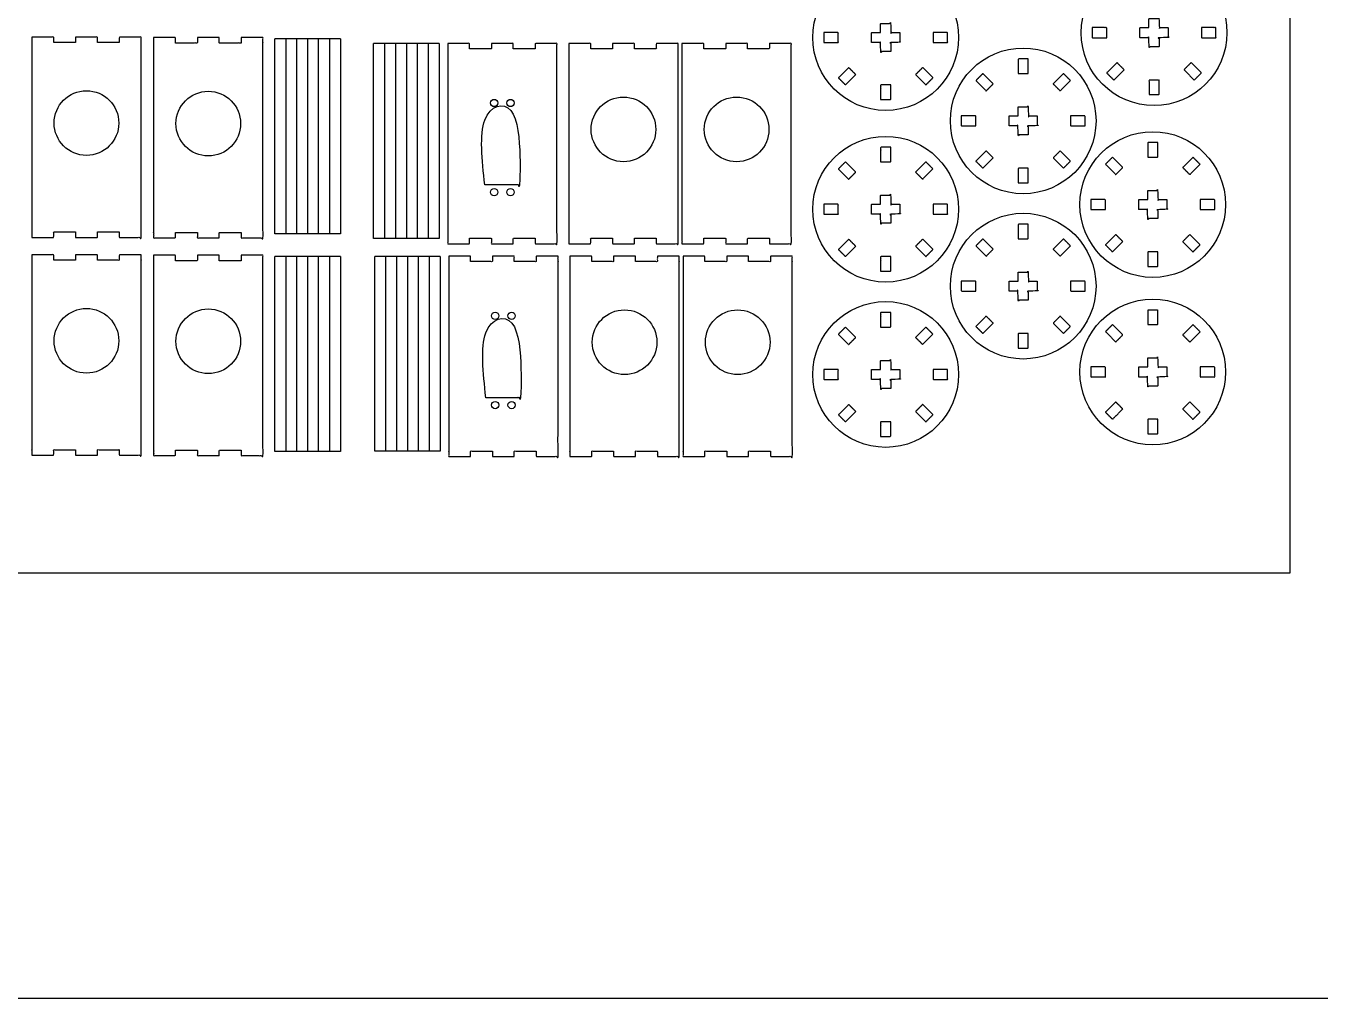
# Model space of a CAD drawing. Header units: metres. Extents: x -93 to 6479, y -472 to 3135.
# Drawn here: x 1844 to 2555, y 893 to 1426 of the extents above; entities that cross this region are included whole.
import ezdxf

# ---------------------------------------------------------------- set-up
doc = ezdxf.new("R2010")
doc.units = ezdxf.units.M
doc.header["$LTSCALE"] = 0.001
doc.header["$MEASUREMENT"] = 0
for name, color, linetype, true_color in [('Cortes$Chicos (15)', 1, 'Continuous', 0xff0000), ('Cortes$Grandes (5)', 5, 'Continuous', 0x0000ff), ('Cortes$Medianos (5)', 7, 'Continuous', 0x3fbfbf), ('Láminas MDF', 7, 'Continuous', 0x000000)]:
    doc.layers.add(name, color=color, linetype=linetype, true_color=true_color)

msp = doc.modelspace()

# ---------------------------------------------------------------- linework, layer by layer
at = {"layer": 'Cortes$Chicos (15)'}
for centre in [(2316.59, 1419.94), (2463.95, 1422.61), (2392.1, 1374.19), (2316.59, 1325.7), (2463.24, 1328.25), (2392.1, 1283.46), (2316.59, 1234.97), (2463.24, 1236.35)]:
    msp.add_circle(centre, 40, dxfattribs=at)
for points, knots in [([(2313.81, 1422.72), (2311.36, 1422.72), (2308.86, 1422.72), (2308.86, 1419.94), (2308.86, 1417.16), (2311.36, 1417.16), (2313.81, 1417.16), (2313.81, 1414.71), (2313.81, 1412.21), (2316.59, 1412.21), (2319.36, 1412.21), (2319.36, 1414.71), (2319.36, 1417.16), (2321.81, 1417.16), (2324.31, 1417.16), (2324.31, 1419.94), (2324.31, 1422.72), (2321.81, 1422.72), (2319.36, 1422.72), (2319.36, 1425.17), (2319.36, 1427.67), (2316.59, 1427.67), (2313.81, 1427.67), (2313.81, 1425.17), (2313.81, 1422.72)], [30.140064, 30.140064, 30.140064, 35.172162, 35.172162, 40.145636, 40.145636, 45.177734, 45.177734, 45.192734, 45.192734, 50.166208, 50.166208, 55.198306, 55.198306, 55.213306, 55.213306, 60.18678, 60.18678, 65.218878, 65.218878, 65.233878, 65.233878, 70.207351, 70.207351, 75.23945, 75.23945, 75.23945]), ([(2461.17, 1425.38), (2458.72, 1425.38), (2456.22, 1425.38), (2456.22, 1422.61), (2456.22, 1419.83), (2458.72, 1419.83), (2461.17, 1419.83), (2461.17, 1417.38), (2461.17, 1414.88), (2463.95, 1414.88), (2466.73, 1414.88), (2466.73, 1417.38), (2466.73, 1419.83), (2469.18, 1419.83), (2471.68, 1419.83), (2471.68, 1422.61), (2471.68, 1425.38), (2469.17, 1425.38), (2466.73, 1425.38), (2466.73, 1427.83), (2466.73, 1430.33), (2463.95, 1430.33), (2461.17, 1430.33), (2461.17, 1427.83), (2461.17, 1425.38)], [30.140064, 30.140064, 30.140064, 35.172162, 35.172162, 40.145636, 40.145636, 45.177734, 45.177734, 45.192734, 45.192734, 50.166208, 50.166208, 55.198306, 55.198306, 55.213306, 55.213306, 60.18678, 60.18678, 65.218878, 65.218878, 65.233878, 65.233878, 70.207351, 70.207351, 75.23945, 75.23945, 75.23945]), ([(2282.59, 1422.69), (2286.59, 1422.69), (2290.59, 1422.69), (2290.59, 1419.94), (2290.59, 1417.19), (2286.59, 1417.19), (2282.59, 1417.19), (2282.59, 1419.94), (2282.59, 1422.69)], [0, 0, 0, 8, 8, 14, 14, 22, 22, 28, 28, 28]), ([(2342.59, 1422.69), (2346.59, 1422.69), (2350.59, 1422.69), (2350.59, 1419.94), (2350.59, 1417.19), (2346.59, 1417.19), (2342.59, 1417.19), (2342.59, 1419.94), (2342.59, 1422.69)], [0, 0, 0, 8, 8, 14, 14, 22, 22, 28, 28, 28]), ([(2429.95, 1425.36), (2433.95, 1425.36), (2437.95, 1425.36), (2437.95, 1422.61), (2437.95, 1419.86), (2433.95, 1419.86), (2429.95, 1419.86), (2429.95, 1422.61), (2429.95, 1425.36)], [0, 0, 0, 8, 8, 14, 14, 22, 22, 28, 28, 28]), ([(2489.95, 1425.36), (2493.95, 1425.36), (2497.95, 1425.36), (2497.95, 1422.61), (2497.95, 1419.86), (2493.95, 1419.86), (2489.95, 1419.86), (2489.95, 1422.61), (2489.95, 1425.36)], [0, 0, 0, 8, 8, 14, 14, 22, 22, 28, 28, 28]), ([(2389.35, 1400.19), (2389.35, 1404.19), (2389.35, 1408.19), (2392.1, 1408.19), (2394.85, 1408.19), (2394.85, 1404.19), (2394.85, 1400.19), (2392.1, 1400.19), (2389.35, 1400.19)], [0, 0, 0, 8, 8, 14, 14, 22, 22, 28, 28, 28]), ([(2300.15, 1399.61), (2297.32, 1396.78), (2294.49, 1393.95), (2292.54, 1395.9), (2290.6, 1397.84), (2293.43, 1400.67), (2296.26, 1403.5), (2298.2, 1401.55), (2300.15, 1399.61)], [0, 0, 0, 8, 8, 14, 14, 22, 22, 28, 28, 28]), ([(2336.92, 1403.5), (2339.74, 1400.67), (2342.57, 1397.84), (2340.63, 1395.9), (2338.68, 1393.95), (2335.85, 1396.78), (2333.03, 1399.61), (2334.97, 1401.55), (2336.92, 1403.5)], [0, 0, 0, 8, 8, 14, 14, 22, 22, 28, 28, 28]), ([(2370, 1400.18), (2372.83, 1397.35), (2375.66, 1394.52), (2373.71, 1392.58), (2371.77, 1390.63), (2368.94, 1393.46), (2366.11, 1396.29), (2368.05, 1398.24), (2370, 1400.18)], [0, 0, 0, 8, 8, 14, 14, 22, 22, 28, 28, 28]), ([(2418.08, 1396.29), (2415.25, 1393.46), (2412.42, 1390.63), (2410.48, 1392.58), (2408.54, 1394.52), (2411.36, 1397.35), (2414.19, 1400.18), (2416.14, 1398.24), (2418.08, 1396.29)], [0, 0, 0, 8, 8, 14, 14, 22, 22, 28, 28, 28]), ([(2447.51, 1402.28), (2444.68, 1399.45), (2441.85, 1396.62), (2439.91, 1398.56), (2437.96, 1400.51), (2440.79, 1403.34), (2443.62, 1406.16), (2445.57, 1404.22), (2447.51, 1402.28)], [0, 0, 0, 8, 8, 14, 14, 22, 22, 28, 28, 28]), ([(2484.28, 1406.16), (2487.11, 1403.34), (2489.94, 1400.51), (2487.99, 1398.56), (2486.05, 1396.62), (2483.22, 1399.45), (2480.39, 1402.28), (2482.34, 1404.22), (2484.28, 1406.16)], [0, 0, 0, 8, 8, 14, 14, 22, 22, 28, 28, 28]), ([(2313.84, 1385.94), (2313.84, 1389.94), (2313.84, 1393.94), (2316.59, 1393.94), (2319.34, 1393.94), (2319.34, 1389.94), (2319.34, 1385.94), (2316.59, 1385.94), (2313.84, 1385.94)], [0, 0, 0, 8, 8, 14, 14, 22, 22, 28, 28, 28]), ([(2461.2, 1388.61), (2461.2, 1392.61), (2461.2, 1396.61), (2463.95, 1396.61), (2466.7, 1396.61), (2466.7, 1392.61), (2466.7, 1388.61), (2463.95, 1388.61), (2461.2, 1388.61)], [0, 0, 0, 8, 8, 14, 14, 22, 22, 28, 28, 28]), ([(2389.32, 1376.97), (2386.87, 1376.97), (2384.37, 1376.97), (2384.37, 1374.19), (2384.37, 1371.42), (2386.87, 1371.42), (2389.32, 1371.42), (2389.32, 1368.97), (2389.32, 1366.47), (2392.1, 1366.47), (2394.87, 1366.47), (2394.87, 1368.97), (2394.87, 1371.42), (2397.32, 1371.42), (2399.82, 1371.42), (2399.82, 1374.19), (2399.82, 1376.97), (2397.32, 1376.97), (2394.87, 1376.97), (2394.87, 1379.42), (2394.87, 1381.92), (2392.1, 1381.92), (2389.32, 1381.92), (2389.32, 1379.42), (2389.32, 1376.97)], [30.140064, 30.140064, 30.140064, 35.172162, 35.172162, 40.145636, 40.145636, 45.177734, 45.177734, 45.192734, 45.192734, 50.166208, 50.166208, 55.198306, 55.198306, 55.213306, 55.213306, 60.18678, 60.18678, 65.218878, 65.218878, 65.233878, 65.233878, 70.207351, 70.207351, 75.23945, 75.23945, 75.23945]), ([(2358.1, 1376.94), (2362.1, 1376.94), (2366.1, 1376.94), (2366.1, 1374.19), (2366.1, 1371.44), (2362.1, 1371.44), (2358.1, 1371.44), (2358.1, 1374.19), (2358.1, 1376.94)], [0, 0, 0, 8, 8, 14, 14, 22, 22, 28, 28, 28]), ([(2418.1, 1376.94), (2422.1, 1376.94), (2426.1, 1376.94), (2426.1, 1374.19), (2426.1, 1371.44), (2422.1, 1371.44), (2418.1, 1371.44), (2418.1, 1374.19), (2418.1, 1376.94)], [0, 0, 0, 8, 8, 14, 14, 22, 22, 28, 28, 28]), ([(2313.84, 1351.7), (2313.84, 1355.7), (2313.84, 1359.7), (2316.59, 1359.7), (2319.34, 1359.7), (2319.34, 1355.7), (2319.34, 1351.7), (2316.59, 1351.7), (2313.84, 1351.7)], [0, 0, 0, 8, 8, 14, 14, 22, 22, 28, 28, 28]), ([(2375.66, 1353.86), (2372.83, 1351.04), (2370, 1348.21), (2368.05, 1350.15), (2366.11, 1352.1), (2368.94, 1354.93), (2371.77, 1357.75), (2373.71, 1355.81), (2375.66, 1353.86)], [0, 0, 0, 8, 8, 14, 14, 22, 22, 28, 28, 28]), ([(2412.42, 1357.75), (2415.25, 1354.93), (2418.08, 1352.1), (2416.14, 1350.15), (2414.19, 1348.21), (2411.36, 1351.04), (2408.54, 1353.86), (2410.48, 1355.81), (2412.42, 1357.75)], [0, 0, 0, 8, 8, 14, 14, 22, 22, 28, 28, 28]), ([(2460.49, 1354.25), (2460.49, 1358.25), (2460.49, 1362.25), (2463.24, 1362.25), (2465.99, 1362.25), (2465.99, 1358.25), (2465.99, 1354.25), (2463.24, 1354.25), (2460.49, 1354.25)], [0, 0, 0, 8, 8, 14, 14, 22, 22, 28, 28, 28]), ([(2294.49, 1351.69), (2297.32, 1348.86), (2300.15, 1346.03), (2298.2, 1344.09), (2296.26, 1342.14), (2293.43, 1344.97), (2290.6, 1347.8), (2292.54, 1349.74), (2294.49, 1351.69)], [0, 0, 0, 8, 8, 14, 14, 22, 22, 28, 28, 28]), ([(2342.57, 1347.8), (2339.74, 1344.97), (2336.92, 1342.14), (2334.97, 1344.09), (2333.03, 1346.03), (2335.85, 1348.86), (2338.68, 1351.69), (2340.63, 1349.74), (2342.57, 1347.8)], [0, 0, 0, 8, 8, 14, 14, 22, 22, 28, 28, 28]), ([(2441.14, 1354.24), (2443.97, 1351.41), (2446.8, 1348.58), (2444.85, 1346.63), (2442.91, 1344.69), (2440.08, 1347.52), (2437.25, 1350.35), (2439.19, 1352.29), (2441.14, 1354.24)], [0, 0, 0, 8, 8, 14, 14, 22, 22, 28, 28, 28]), ([(2489.22, 1350.35), (2486.39, 1347.52), (2483.56, 1344.69), (2481.62, 1346.63), (2479.68, 1348.58), (2482.5, 1351.41), (2485.33, 1354.24), (2487.28, 1352.29), (2489.22, 1350.35)], [0, 0, 0, 8, 8, 14, 14, 22, 22, 28, 28, 28]), ([(2389.35, 1340.19), (2389.35, 1344.19), (2389.35, 1348.19), (2392.1, 1348.19), (2394.85, 1348.19), (2394.85, 1344.19), (2394.85, 1340.19), (2392.1, 1340.19), (2389.35, 1340.19)], [0, 0, 0, 8, 8, 14, 14, 22, 22, 28, 28, 28]), ([(2460.46, 1331.03), (2458.01, 1331.03), (2455.51, 1331.03), (2455.51, 1328.25), (2455.51, 1325.47), (2458.01, 1325.47), (2460.46, 1325.47), (2460.46, 1323.02), (2460.46, 1320.52), (2463.24, 1320.52), (2466.01, 1320.52), (2466.01, 1323.02), (2466.01, 1325.47), (2468.46, 1325.47), (2470.96, 1325.47), (2470.96, 1328.25), (2470.96, 1331.03), (2468.46, 1331.03), (2466.01, 1331.03), (2466.01, 1333.48), (2466.01, 1335.98), (2463.24, 1335.98), (2460.46, 1335.98), (2460.46, 1333.48), (2460.46, 1331.03)], [30.140064, 30.140064, 30.140064, 35.172162, 35.172162, 40.145636, 40.145636, 45.177734, 45.177734, 45.192734, 45.192734, 50.166208, 50.166208, 55.198306, 55.198306, 55.213306, 55.213306, 60.18678, 60.18678, 65.218878, 65.218878, 65.233878, 65.233878, 70.207351, 70.207351, 75.23945, 75.23945, 75.23945]), ([(2313.81, 1328.48), (2311.36, 1328.48), (2308.86, 1328.48), (2308.86, 1325.7), (2308.86, 1322.93), (2311.36, 1322.93), (2313.81, 1322.93), (2313.81, 1320.48), (2313.81, 1317.98), (2316.59, 1317.98), (2319.36, 1317.98), (2319.36, 1320.48), (2319.36, 1322.93), (2321.81, 1322.93), (2324.31, 1322.93), (2324.31, 1325.7), (2324.31, 1328.48), (2321.81, 1328.48), (2319.36, 1328.48), (2319.36, 1330.93), (2319.36, 1333.43), (2316.59, 1333.43), (2313.81, 1333.43), (2313.81, 1330.93), (2313.81, 1328.48)], [30.140064, 30.140064, 30.140064, 35.172162, 35.172162, 40.145636, 40.145636, 45.177734, 45.177734, 45.192734, 45.192734, 50.166208, 50.166208, 55.198306, 55.198306, 55.213306, 55.213306, 60.18678, 60.18678, 65.218878, 65.218878, 65.233878, 65.233878, 70.207351, 70.207351, 75.23945, 75.23945, 75.23945]), ([(2429.24, 1331), (2433.24, 1331), (2437.24, 1331), (2437.24, 1328.25), (2437.24, 1325.5), (2433.24, 1325.5), (2429.24, 1325.5), (2429.24, 1328.25), (2429.24, 1331)], [0, 0, 0, 8, 8, 14, 14, 22, 22, 28, 28, 28]), ([(2489.24, 1331), (2493.24, 1331), (2497.24, 1331), (2497.24, 1328.25), (2497.24, 1325.5), (2493.24, 1325.5), (2489.24, 1325.5), (2489.24, 1328.25), (2489.24, 1331)], [0, 0, 0, 8, 8, 14, 14, 22, 22, 28, 28, 28]), ([(2282.59, 1328.45), (2286.59, 1328.45), (2290.59, 1328.45), (2290.59, 1325.7), (2290.59, 1322.95), (2286.59, 1322.95), (2282.59, 1322.95), (2282.59, 1325.7), (2282.59, 1328.45)], [0, 0, 0, 8, 8, 14, 14, 22, 22, 28, 28, 28]), ([(2342.59, 1328.45), (2346.59, 1328.45), (2350.59, 1328.45), (2350.59, 1325.7), (2350.59, 1322.95), (2346.59, 1322.95), (2342.59, 1322.95), (2342.59, 1325.7), (2342.59, 1328.45)], [0, 0, 0, 8, 8, 14, 14, 22, 22, 28, 28, 28]), ([(2389.35, 1309.46), (2389.35, 1313.46), (2389.35, 1317.46), (2392.1, 1317.46), (2394.85, 1317.46), (2394.85, 1313.46), (2394.85, 1309.46), (2392.1, 1309.46), (2389.35, 1309.46)], [0, 0, 0, 8, 8, 14, 14, 22, 22, 28, 28, 28]), ([(2300.15, 1305.37), (2297.32, 1302.55), (2294.49, 1299.72), (2292.54, 1301.66), (2290.6, 1303.61), (2293.43, 1306.43), (2296.26, 1309.26), (2298.2, 1307.32), (2300.15, 1305.37)], [0, 0, 0, 8, 8, 14, 14, 22, 22, 28, 28, 28]), ([(2336.92, 1309.26), (2339.74, 1306.43), (2342.57, 1303.61), (2340.63, 1301.66), (2338.68, 1299.72), (2335.85, 1302.55), (2333.03, 1305.37), (2334.97, 1307.32), (2336.92, 1309.26)], [0, 0, 0, 8, 8, 14, 14, 22, 22, 28, 28, 28]), ([(2370, 1309.44), (2372.83, 1306.61), (2375.66, 1303.79), (2373.71, 1301.84), (2371.77, 1299.9), (2368.94, 1302.72), (2366.11, 1305.55), (2368.05, 1307.5), (2370, 1309.44)], [0, 0, 0, 8, 8, 14, 14, 22, 22, 28, 28, 28]), ([(2418.08, 1305.55), (2415.25, 1302.72), (2412.42, 1299.9), (2410.48, 1301.84), (2408.54, 1303.79), (2411.36, 1306.61), (2414.19, 1309.44), (2416.14, 1307.5), (2418.08, 1305.55)], [0, 0, 0, 8, 8, 14, 14, 22, 22, 28, 28, 28]), ([(2446.8, 1307.92), (2443.97, 1305.09), (2441.14, 1302.26), (2439.19, 1304.21), (2437.25, 1306.15), (2440.08, 1308.98), (2442.91, 1311.81), (2444.85, 1309.86), (2446.8, 1307.92)], [0, 0, 0, 8, 8, 14, 14, 22, 22, 28, 28, 28]), ([(2483.56, 1311.81), (2486.39, 1308.98), (2489.22, 1306.15), (2487.28, 1304.21), (2485.33, 1302.26), (2482.5, 1305.09), (2479.68, 1307.92), (2481.62, 1309.86), (2483.56, 1311.81)], [0, 0, 0, 8, 8, 14, 14, 22, 22, 28, 28, 28]), ([(2460.49, 1294.25), (2460.49, 1298.25), (2460.49, 1302.25), (2463.24, 1302.25), (2465.99, 1302.25), (2465.99, 1298.25), (2465.99, 1294.25), (2463.24, 1294.25), (2460.49, 1294.25)], [0, 0, 0, 8, 8, 14, 14, 22, 22, 28, 28, 28]), ([(2313.84, 1291.7), (2313.84, 1295.7), (2313.84, 1299.7), (2316.59, 1299.7), (2319.34, 1299.7), (2319.34, 1295.7), (2319.34, 1291.7), (2316.59, 1291.7), (2313.84, 1291.7)], [0, 0, 0, 8, 8, 14, 14, 22, 22, 28, 28, 28]), ([(2389.32, 1286.23), (2386.87, 1286.23), (2384.37, 1286.23), (2384.37, 1283.46), (2384.37, 1280.68), (2386.87, 1280.68), (2389.32, 1280.68), (2389.32, 1278.23), (2389.32, 1275.73), (2392.1, 1275.73), (2394.87, 1275.73), (2394.87, 1278.23), (2394.87, 1280.68), (2397.32, 1280.68), (2399.82, 1280.68), (2399.82, 1283.46), (2399.82, 1286.23), (2397.32, 1286.23), (2394.87, 1286.23), (2394.87, 1288.68), (2394.87, 1291.18), (2392.1, 1291.18), (2389.32, 1291.18), (2389.32, 1288.68), (2389.32, 1286.23)], [30.140064, 30.140064, 30.140064, 35.172162, 35.172162, 40.145636, 40.145636, 45.177734, 45.177734, 45.192734, 45.192734, 50.166208, 50.166208, 55.198306, 55.198306, 55.213306, 55.213306, 60.18678, 60.18678, 65.218878, 65.218878, 65.233878, 65.233878, 70.207351, 70.207351, 75.23945, 75.23945, 75.23945]), ([(2358.1, 1286.21), (2362.1, 1286.21), (2366.1, 1286.21), (2366.1, 1283.46), (2366.1, 1280.71), (2362.1, 1280.71), (2358.1, 1280.71), (2358.1, 1283.46), (2358.1, 1286.21)], [0, 0, 0, 8, 8, 14, 14, 22, 22, 28, 28, 28]), ([(2418.1, 1286.21), (2422.1, 1286.21), (2426.1, 1286.21), (2426.1, 1283.46), (2426.1, 1280.71), (2422.1, 1280.71), (2418.1, 1280.71), (2418.1, 1283.46), (2418.1, 1286.21)], [0, 0, 0, 8, 8, 14, 14, 22, 22, 28, 28, 28]), ([(2313.84, 1260.97), (2313.84, 1264.97), (2313.84, 1268.97), (2316.59, 1268.97), (2319.34, 1268.97), (2319.34, 1264.97), (2319.34, 1260.97), (2316.59, 1260.97), (2313.84, 1260.97)], [0, 0, 0, 8, 8, 14, 14, 22, 22, 28, 28, 28]), ([(2375.66, 1263.13), (2372.83, 1260.3), (2370, 1257.47), (2368.05, 1259.41), (2366.11, 1261.36), (2368.94, 1264.19), (2371.77, 1267.02), (2373.71, 1265.07), (2375.66, 1263.13)], [0, 0, 0, 8, 8, 14, 14, 22, 22, 28, 28, 28]), ([(2412.42, 1267.02), (2415.25, 1264.19), (2418.08, 1261.36), (2416.14, 1259.41), (2414.19, 1257.47), (2411.36, 1260.3), (2408.54, 1263.13), (2410.48, 1265.07), (2412.42, 1267.02)], [0, 0, 0, 8, 8, 14, 14, 22, 22, 28, 28, 28]), ([(2460.49, 1262.35), (2460.49, 1266.35), (2460.49, 1270.35), (2463.24, 1270.35), (2465.99, 1270.35), (2465.99, 1266.35), (2465.99, 1262.35), (2463.24, 1262.35), (2460.49, 1262.35)], [0, 0, 0, 8, 8, 14, 14, 22, 22, 28, 28, 28]), ([(2294.49, 1260.95), (2297.32, 1258.12), (2300.15, 1255.29), (2298.2, 1253.35), (2296.26, 1251.41), (2293.43, 1254.23), (2290.6, 1257.06), (2292.54, 1259.01), (2294.49, 1260.95)], [0, 0, 0, 8, 8, 14, 14, 22, 22, 28, 28, 28]), ([(2342.57, 1257.06), (2339.74, 1254.23), (2336.92, 1251.41), (2334.97, 1253.35), (2333.03, 1255.29), (2335.85, 1258.12), (2338.68, 1260.95), (2340.63, 1259.01), (2342.57, 1257.06)], [0, 0, 0, 8, 8, 14, 14, 22, 22, 28, 28, 28]), ([(2441.14, 1262.34), (2443.97, 1259.51), (2446.8, 1256.68), (2444.85, 1254.74), (2442.91, 1252.79), (2440.08, 1255.62), (2437.25, 1258.45), (2439.19, 1260.39), (2441.14, 1262.34)], [0, 0, 0, 8, 8, 14, 14, 22, 22, 28, 28, 28]), ([(2489.22, 1258.45), (2486.39, 1255.62), (2483.56, 1252.79), (2481.62, 1254.74), (2479.68, 1256.68), (2482.5, 1259.51), (2485.33, 1262.34), (2487.28, 1260.39), (2489.22, 1258.45)], [0, 0, 0, 8, 8, 14, 14, 22, 22, 28, 28, 28]), ([(2389.35, 1249.46), (2389.35, 1253.46), (2389.35, 1257.46), (2392.1, 1257.46), (2394.85, 1257.46), (2394.85, 1253.46), (2394.85, 1249.46), (2392.1, 1249.46), (2389.35, 1249.46)], [0, 0, 0, 8, 8, 14, 14, 22, 22, 28, 28, 28]), ([(2313.81, 1237.74), (2311.36, 1237.74), (2308.86, 1237.74), (2308.86, 1234.97), (2308.86, 1232.19), (2311.36, 1232.19), (2313.81, 1232.19), (2313.81, 1229.74), (2313.81, 1227.24), (2316.59, 1227.24), (2319.36, 1227.24), (2319.36, 1229.74), (2319.36, 1232.19), (2321.81, 1232.19), (2324.31, 1232.19), (2324.31, 1234.97), (2324.31, 1237.74), (2321.81, 1237.74), (2319.36, 1237.74), (2319.36, 1240.19), (2319.36, 1242.69), (2316.59, 1242.69), (2313.81, 1242.69), (2313.81, 1240.19), (2313.81, 1237.74)], [30.140064, 30.140064, 30.140064, 35.172162, 35.172162, 40.145636, 40.145636, 45.177734, 45.177734, 45.192734, 45.192734, 50.166208, 50.166208, 55.198306, 55.198306, 55.213306, 55.213306, 60.18678, 60.18678, 65.218878, 65.218878, 65.233878, 65.233878, 70.207351, 70.207351, 75.23945, 75.23945, 75.23945]), ([(2460.46, 1239.13), (2458.01, 1239.13), (2455.51, 1239.13), (2455.51, 1236.35), (2455.51, 1233.58), (2458.01, 1233.58), (2460.46, 1233.58), (2460.46, 1231.13), (2460.46, 1228.63), (2463.24, 1228.63), (2466.01, 1228.63), (2466.01, 1231.13), (2466.01, 1233.58), (2468.46, 1233.58), (2470.96, 1233.58), (2470.96, 1236.35), (2470.96, 1239.13), (2468.46, 1239.13), (2466.01, 1239.13), (2466.01, 1241.58), (2466.01, 1244.08), (2463.24, 1244.08), (2460.46, 1244.08), (2460.46, 1241.58), (2460.46, 1239.13)], [30.140064, 30.140064, 30.140064, 35.172162, 35.172162, 40.145636, 40.145636, 45.177734, 45.177734, 45.192734, 45.192734, 50.166208, 50.166208, 55.198306, 55.198306, 55.213306, 55.213306, 60.18678, 60.18678, 65.218878, 65.218878, 65.233878, 65.233878, 70.207351, 70.207351, 75.23945, 75.23945, 75.23945]), ([(2282.59, 1237.72), (2286.59, 1237.72), (2290.59, 1237.72), (2290.59, 1234.97), (2290.59, 1232.22), (2286.59, 1232.22), (2282.59, 1232.22), (2282.59, 1234.97), (2282.59, 1237.72)], [0, 0, 0, 8, 8, 14, 14, 22, 22, 28, 28, 28]), ([(2342.59, 1237.72), (2346.59, 1237.72), (2350.59, 1237.72), (2350.59, 1234.97), (2350.59, 1232.22), (2346.59, 1232.22), (2342.59, 1232.22), (2342.59, 1234.97), (2342.59, 1237.72)], [0, 0, 0, 8, 8, 14, 14, 22, 22, 28, 28, 28]), ([(2429.24, 1239.1), (2433.24, 1239.1), (2437.24, 1239.1), (2437.24, 1236.35), (2437.24, 1233.6), (2433.24, 1233.6), (2429.24, 1233.6), (2429.24, 1236.35), (2429.24, 1239.1)], [0, 0, 0, 8, 8, 14, 14, 22, 22, 28, 28, 28]), ([(2489.24, 1239.1), (2493.24, 1239.1), (2497.24, 1239.1), (2497.24, 1236.35), (2497.24, 1233.6), (2493.24, 1233.6), (2489.24, 1233.6), (2489.24, 1236.35), (2489.24, 1239.1)], [0, 0, 0, 8, 8, 14, 14, 22, 22, 28, 28, 28]), ([(2300.15, 1214.64), (2297.32, 1211.81), (2294.49, 1208.98), (2292.54, 1210.92), (2290.6, 1212.87), (2293.43, 1215.7), (2296.26, 1218.52), (2298.2, 1216.58), (2300.15, 1214.64)], [0, 0, 0, 8, 8, 14, 14, 22, 22, 28, 28, 28]), ([(2336.92, 1218.52), (2339.74, 1215.7), (2342.57, 1212.87), (2340.63, 1210.92), (2338.68, 1208.98), (2335.85, 1211.81), (2333.03, 1214.64), (2334.97, 1216.58), (2336.92, 1218.52)], [0, 0, 0, 8, 8, 14, 14, 22, 22, 28, 28, 28]), ([(2446.8, 1216.02), (2443.97, 1213.19), (2441.14, 1210.37), (2439.19, 1212.31), (2437.25, 1214.26), (2440.08, 1217.08), (2442.91, 1219.91), (2444.85, 1217.97), (2446.8, 1216.02)], [0, 0, 0, 8, 8, 14, 14, 22, 22, 28, 28, 28]), ([(2483.56, 1219.91), (2486.39, 1217.08), (2489.22, 1214.26), (2487.28, 1212.31), (2485.33, 1210.37), (2482.5, 1213.19), (2479.68, 1216.02), (2481.62, 1217.97), (2483.56, 1219.91)], [0, 0, 0, 8, 8, 14, 14, 22, 22, 28, 28, 28]), ([(2313.84, 1200.97), (2313.84, 1204.97), (2313.84, 1208.97), (2316.59, 1208.97), (2319.34, 1208.97), (2319.34, 1204.97), (2319.34, 1200.97), (2316.59, 1200.97), (2313.84, 1200.97)], [0, 0, 0, 8, 8, 14, 14, 22, 22, 28, 28, 28]), ([(2460.49, 1202.35), (2460.49, 1206.35), (2460.49, 1210.35), (2463.24, 1210.35), (2465.99, 1210.35), (2465.99, 1206.35), (2465.99, 1202.35), (2463.24, 1202.35), (2460.49, 1202.35)], [0, 0, 0, 8, 8, 14, 14, 22, 22, 28, 28, 28])]:
    msp.add_open_spline(points, degree=2, knots=knots, dxfattribs=at)
at = {"layer": 'Cortes$Grandes (5)'}
for p, q in [((1981.16, 1312.25, -176.28), (1981.16, 1419.25, -176.28)), ((1987.16, 1419.25, -176.28), (1987.16, 1312.25, -176.28)), ((1993.16, 1419.25, -176.28), (1993.16, 1312.25, -176.28)), ((1999.16, 1419.25, -176.28), (1999.16, 1312.25, -176.28)), ((2005.16, 1312.25, -176.28), (2005.16, 1419.25, -176.28)), ((2011.16, 1419.25, -176.28), (2011.16, 1312.25, -176.28)), ((2017.16, 1419.25, -176.28), (2017.16, 1312.25, -176.28)), ((1981.16, 1192.72, -176.28), (1981.16, 1299.72, -176.28)), ((1987.16, 1299.72, -176.28), (1987.16, 1192.72, -176.28)), ((1993.16, 1299.72, -176.28), (1993.16, 1192.72, -176.28)), ((1999.16, 1299.72, -176.28), (1999.16, 1192.72, -176.28)), ((2005.16, 1192.72, -176.28), (2005.16, 1299.72, -176.28)), ((2011.16, 1299.72, -176.28), (2011.16, 1192.72, -176.28)), ((2017.16, 1299.72, -176.28), (2017.16, 1192.72, -176.28))]:
    msp.add_line(p, q, dxfattribs=at)
for points in [[(2017.16, 1419.25), (1981.16, 1419.25)], [(2017.16, 1312.25), (1981.16, 1312.25)], [(2017.16, 1299.72), (1981.16, 1299.72)], [(2017.16, 1192.72), (1981.16, 1192.72)]]:
    msp.add_lwpolyline(points, dxfattribs=at)
for centre in [(1877.75, 1372.98, -176.28), (1944.65, 1372.7, -176.28), (1877.75, 1253.45, -176.28), (1944.65, 1253.17, -176.28)]:
    msp.add_circle(centre, 17.75, dxfattribs=at)
for points in [[(1847.75, 1420.21, -176.28), (1853.75, 1420.21, -176.28), (1859.75, 1420.21, -176.28), (1859.75, 1418.71, -176.28), (1859.75, 1417.21, -176.28), (1865.75, 1417.21, -176.28), (1871.75, 1417.21, -176.28), (1871.75, 1418.71, -176.28), (1871.75, 1420.21, -176.28), (1877.75, 1420.21, -176.28), (1883.75, 1420.21, -176.28), (1883.75, 1418.71, -176.28), (1883.75, 1417.21, -176.28), (1889.75, 1417.21, -176.28), (1895.75, 1417.21, -176.28), (1895.75, 1418.71, -176.28), (1895.75, 1420.21, -176.28), (1901.75, 1420.21, -176.28), (1907.75, 1420.21, -176.28), (1907.75, 1365.21, -176.28), (1907.75, 1310.21, -176.28), (1901.75, 1310.21, -176.28), (1895.75, 1310.21, -176.28), (1895.75, 1311.71, -176.28), (1895.75, 1313.21, -176.28), (1889.75, 1313.21, -176.28), (1883.75, 1313.21, -176.28), (1883.75, 1311.71, -176.28), (1883.75, 1310.21, -176.28), (1877.75, 1310.21, -176.28), (1871.75, 1310.21, -176.28), (1871.75, 1311.71, -176.28), (1871.75, 1313.21, -176.28), (1865.75, 1313.21, -176.28), (1859.75, 1313.21, -176.28), (1859.75, 1311.71, -176.28), (1859.75, 1310.21, -176.28), (1853.75, 1310.21, -176.28), (1847.75, 1310.21, -176.28), (1847.75, 1365.21, -176.28), (1847.75, 1420.21, -176.28)], [(1914.65, 1419.93, -176.28), (1920.65, 1419.93, -176.28), (1926.65, 1419.93, -176.28), (1926.65, 1418.43, -176.28), (1926.65, 1416.93, -176.28), (1932.65, 1416.93, -176.28), (1938.65, 1416.93, -176.28), (1938.65, 1418.43, -176.28), (1938.65, 1419.93, -176.28), (1944.65, 1419.93, -176.28), (1950.65, 1419.93, -176.28), (1950.65, 1418.43, -176.28), (1950.65, 1416.93, -176.28), (1956.65, 1416.93, -176.28), (1962.65, 1416.93, -176.28), (1962.65, 1418.43, -176.28), (1962.65, 1419.93, -176.28), (1968.65, 1419.93, -176.28), (1974.65, 1419.93, -176.28), (1974.65, 1364.93, -176.28), (1974.65, 1309.93, -176.28), (1968.65, 1309.93, -176.28), (1962.65, 1309.93, -176.28), (1962.65, 1311.43, -176.28), (1962.65, 1312.93, -176.28), (1956.65, 1312.93, -176.28), (1950.65, 1312.93, -176.28), (1950.65, 1311.43, -176.28), (1950.65, 1309.93, -176.28), (1944.65, 1309.93, -176.28), (1938.65, 1309.93, -176.28), (1938.65, 1311.43, -176.28), (1938.65, 1312.93, -176.28), (1932.65, 1312.93, -176.28), (1926.65, 1312.93, -176.28), (1926.65, 1311.43, -176.28), (1926.65, 1309.93, -176.28), (1920.65, 1309.93, -176.28), (1914.65, 1309.93, -176.28), (1914.65, 1364.93, -176.28), (1914.65, 1419.93, -176.28)], [(1847.75, 1300.68, -176.28), (1853.75, 1300.68, -176.28), (1859.75, 1300.68, -176.28), (1859.75, 1299.18, -176.28), (1859.75, 1297.68, -176.28), (1865.75, 1297.68, -176.28), (1871.75, 1297.68, -176.28), (1871.75, 1299.18, -176.28), (1871.75, 1300.68, -176.28), (1877.75, 1300.68, -176.28), (1883.75, 1300.68, -176.28), (1883.75, 1299.18, -176.28), (1883.75, 1297.68, -176.28), (1889.75, 1297.68, -176.28), (1895.75, 1297.68, -176.28), (1895.75, 1299.18, -176.28), (1895.75, 1300.68, -176.28), (1901.75, 1300.68, -176.28), (1907.75, 1300.68, -176.28), (1907.75, 1245.68, -176.28), (1907.75, 1190.68, -176.28), (1901.75, 1190.68, -176.28), (1895.75, 1190.68, -176.28), (1895.75, 1192.18, -176.28), (1895.75, 1193.68, -176.28), (1889.75, 1193.68, -176.28), (1883.75, 1193.68, -176.28), (1883.75, 1192.18, -176.28), (1883.75, 1190.68, -176.28), (1877.75, 1190.68, -176.28), (1871.75, 1190.68, -176.28), (1871.75, 1192.18, -176.28), (1871.75, 1193.68, -176.28), (1865.75, 1193.68, -176.28), (1859.75, 1193.68, -176.28), (1859.75, 1192.18, -176.28), (1859.75, 1190.68, -176.28), (1853.75, 1190.68, -176.28), (1847.75, 1190.68, -176.28), (1847.75, 1245.68, -176.28), (1847.75, 1300.68, -176.28)], [(1914.65, 1300.4, -176.28), (1920.65, 1300.4, -176.28), (1926.65, 1300.4, -176.28), (1926.65, 1298.9, -176.28), (1926.65, 1297.4, -176.28), (1932.65, 1297.4, -176.28), (1938.65, 1297.4, -176.28), (1938.65, 1298.9, -176.28), (1938.65, 1300.4, -176.28), (1944.65, 1300.4, -176.28), (1950.65, 1300.4, -176.28), (1950.65, 1298.9, -176.28), (1950.65, 1297.4, -176.28), (1956.65, 1297.4, -176.28), (1962.65, 1297.4, -176.28), (1962.65, 1298.9, -176.28), (1962.65, 1300.4, -176.28), (1968.65, 1300.4, -176.28), (1974.65, 1300.4, -176.28), (1974.65, 1245.4, -176.28), (1974.65, 1190.4, -176.28), (1968.65, 1190.4, -176.28), (1962.65, 1190.4, -176.28), (1962.65, 1191.9, -176.28), (1962.65, 1193.4, -176.28), (1956.65, 1193.4, -176.28), (1950.65, 1193.4, -176.28), (1950.65, 1191.9, -176.28), (1950.65, 1190.4, -176.28), (1944.65, 1190.4, -176.28), (1938.65, 1190.4, -176.28), (1938.65, 1191.9, -176.28), (1938.65, 1193.4, -176.28), (1932.65, 1193.4, -176.28), (1926.65, 1193.4, -176.28), (1926.65, 1191.9, -176.28), (1926.65, 1190.4, -176.28), (1920.65, 1190.4, -176.28), (1914.65, 1190.4, -176.28), (1914.65, 1245.4, -176.28), (1914.65, 1300.4, -176.28)]]:
    msp.add_open_spline(points, degree=2, knots=[0, 0, 0, 12, 12, 15, 15, 27, 27, 30, 30, 42, 42, 45, 45, 57, 57, 60, 60, 72, 72, 192, 192, 204, 204, 207, 207, 219, 219, 222, 222, 234, 234, 237, 237, 249, 249, 252, 252, 264, 264, 384, 384, 384], dxfattribs=at)
at = {"layer": 'Cortes$Medianos (5)'}
for p, q in [((2035.43, 1309.62, -176.28), (2035.43, 1416.62, -176.28)), ((2041.43, 1416.62, -176.28), (2041.43, 1309.62, -176.28)), ((2047.43, 1416.62, -176.28), (2047.43, 1309.62, -176.28)), ((2053.43, 1416.62, -176.28), (2053.43, 1309.62, -176.28)), ((2059.43, 1309.62, -176.28), (2059.43, 1416.62, -176.28)), ((2065.43, 1416.62, -176.28), (2065.43, 1309.62, -176.28)), ((2071.43, 1416.62, -176.28), (2071.43, 1309.62, -176.28)), ((2036.01, 1192.8, -176.28), (2036.01, 1299.8, -176.28)), ((2042.01, 1299.8, -176.28), (2042.01, 1192.8, -176.28)), ((2048.01, 1299.8, -176.28), (2048.01, 1192.8, -176.28)), ((2054.01, 1299.8, -176.28), (2054.01, 1192.8, -176.28)), ((2060.01, 1192.8, -176.28), (2060.01, 1299.8, -176.28)), ((2066.01, 1299.8, -176.28), (2066.01, 1192.8, -176.28)), ((2072.01, 1299.8, -176.28), (2072.01, 1192.8, -176.28))]:
    msp.add_line(p, q, dxfattribs=at)
for points in [[(2071.43, 1416.62), (2035.43, 1416.62)], [(2071.43, 1309.62), (2035.43, 1309.62)], [(2072.01, 1299.8), (2036.01, 1299.8)], [(2072.01, 1192.8), (2036.01, 1192.8)]]:
    msp.add_lwpolyline(points, dxfattribs=at)
for centre, radius in [((2101.59, 1384.01, -176.28), 2), ((2110.59, 1384.01, -176.28), 2), ((2172.62, 1369.51, -176.28), 17.75), ((2234.74, 1369.51, -176.28), 17.75), ((2101.59, 1335.01, -176.28), 2), ((2110.59, 1335.01, -176.28), 2), ((2102.18, 1267.18, -176.28), 2), ((2111.18, 1267.18, -176.28), 2), ((2173.21, 1252.68, -176.28), 17.75), ((2235.33, 1252.68, -176.28), 17.75), ((2102.18, 1218.18, -176.28), 2), ((2111.18, 1218.18, -176.28), 2)]:
    msp.add_circle(centre, radius, dxfattribs=at)
for points, knots in [([(2076.09, 1416.74, -176.28), (2082.09, 1416.74, -176.28), (2088.09, 1416.74, -176.28), (2088.09, 1415.24, -176.28), (2088.09, 1413.74, -176.28), (2094.09, 1413.74, -176.28), (2100.09, 1413.74, -176.28), (2100.09, 1415.24, -176.28), (2100.09, 1416.74, -176.28), (2106.09, 1416.74, -176.28), (2112.09, 1416.74, -176.28), (2112.09, 1415.24, -176.28), (2112.09, 1413.74, -176.28), (2118.09, 1413.74, -176.28), (2124.09, 1413.74, -176.28), (2124.09, 1415.24, -176.28), (2124.09, 1416.74, -176.28), (2130.09, 1416.74, -176.28), (2136.09, 1416.74, -176.28), (2136.09, 1361.74, -176.28), (2136.09, 1306.74, -176.28), (2130.09, 1306.74, -176.28), (2124.09, 1306.74, -176.28), (2124.09, 1308.24, -176.28), (2124.09, 1309.74, -176.28), (2118.09, 1309.74, -176.28), (2112.09, 1309.74, -176.28), (2112.09, 1308.24, -176.28), (2112.09, 1306.74, -176.28), (2106.09, 1306.74, -176.28), (2100.09, 1306.74, -176.28), (2100.09, 1308.24, -176.28), (2100.09, 1309.74, -176.28), (2094.09, 1309.74, -176.28), (2088.09, 1309.74, -176.28), (2088.09, 1308.24, -176.28), (2088.09, 1306.74, -176.28), (2082.09, 1306.74, -176.28), (2076.09, 1306.74, -176.28), (2076.09, 1361.74, -176.28), (2076.09, 1416.74, -176.28)], [0, 0, 0, 12, 12, 15, 15, 27, 27, 30, 30, 42, 42, 45, 45, 57, 57, 60, 60, 72, 72, 192, 192, 204, 204, 207, 207, 219, 219, 222, 222, 234, 234, 237, 237, 249, 249, 252, 252, 264, 264, 384, 384, 384]), ([(2142.62, 1416.74, -176.28), (2148.62, 1416.74, -176.28), (2154.62, 1416.74, -176.28), (2154.62, 1415.24, -176.28), (2154.62, 1413.74, -176.28), (2160.62, 1413.74, -176.28), (2166.62, 1413.74, -176.28), (2166.62, 1415.24, -176.28), (2166.62, 1416.74, -176.28), (2172.62, 1416.74, -176.28), (2178.62, 1416.74, -176.28), (2178.62, 1415.24, -176.28), (2178.62, 1413.74, -176.28), (2184.62, 1413.74, -176.28), (2190.62, 1413.74, -176.28), (2190.62, 1415.24, -176.28), (2190.62, 1416.74, -176.28), (2196.62, 1416.74, -176.28), (2202.62, 1416.74, -176.28), (2202.62, 1361.74, -176.28), (2202.62, 1306.74, -176.28), (2196.62, 1306.74, -176.28), (2190.62, 1306.74, -176.28), (2190.62, 1308.24, -176.28), (2190.62, 1309.74, -176.28), (2184.62, 1309.74, -176.28), (2178.62, 1309.74, -176.28), (2178.62, 1308.24, -176.28), (2178.62, 1306.74, -176.28), (2172.62, 1306.74, -176.28), (2166.62, 1306.74, -176.28), (2166.62, 1308.24, -176.28), (2166.62, 1309.74, -176.28), (2160.62, 1309.74, -176.28), (2154.62, 1309.74, -176.28), (2154.62, 1308.24, -176.28), (2154.62, 1306.74, -176.28), (2148.62, 1306.74, -176.28), (2142.62, 1306.74, -176.28), (2142.62, 1361.74, -176.28), (2142.62, 1416.74, -176.28)], [0, 0, 0, 12, 12, 15, 15, 27, 27, 30, 30, 42, 42, 45, 45, 57, 57, 60, 60, 72, 72, 192, 192, 204, 204, 207, 207, 219, 219, 222, 222, 234, 234, 237, 237, 249, 249, 252, 252, 264, 264, 384, 384, 384]), ([(2204.74, 1416.74, -176.28), (2210.74, 1416.74, -176.28), (2216.74, 1416.74, -176.28), (2216.74, 1415.24, -176.28), (2216.74, 1413.74, -176.28), (2222.74, 1413.74, -176.28), (2228.74, 1413.74, -176.28), (2228.74, 1415.24, -176.28), (2228.74, 1416.74, -176.28), (2234.74, 1416.74, -176.28), (2240.74, 1416.74, -176.28), (2240.74, 1415.24, -176.28), (2240.74, 1413.74, -176.28), (2246.74, 1413.74, -176.28), (2252.74, 1413.74, -176.28), (2252.74, 1415.24, -176.28), (2252.74, 1416.74, -176.28), (2258.74, 1416.74, -176.28), (2264.74, 1416.74, -176.28), (2264.74, 1361.74, -176.28), (2264.74, 1306.74, -176.28), (2258.74, 1306.74, -176.28), (2252.74, 1306.74, -176.28), (2252.74, 1308.24, -176.28), (2252.74, 1309.74, -176.28), (2246.74, 1309.74, -176.28), (2240.74, 1309.74, -176.28), (2240.74, 1308.24, -176.28), (2240.74, 1306.74, -176.28), (2234.74, 1306.74, -176.28), (2228.74, 1306.74, -176.28), (2228.74, 1308.24, -176.28), (2228.74, 1309.74, -176.28), (2222.74, 1309.74, -176.28), (2216.74, 1309.74, -176.28), (2216.74, 1308.24, -176.28), (2216.74, 1306.74, -176.28), (2210.74, 1306.74, -176.28), (2204.74, 1306.74, -176.28), (2204.74, 1361.74, -176.28), (2204.74, 1416.74, -176.28)], [0, 0, 0, 12, 12, 15, 15, 27, 27, 30, 30, 42, 42, 45, 45, 57, 57, 60, 60, 72, 72, 192, 192, 204, 204, 207, 207, 219, 219, 222, 222, 234, 234, 237, 237, 249, 249, 252, 252, 264, 264, 384, 384, 384]), ([(2096.44, 1339.06, -176.28), (2106.09, 1339.06, -176.28), (2115.74, 1339.06, -176.28), (2115.74, 1359.51, -176.28), (2115.74, 1379.96, -176.28), (2106.09, 1379.96, -176.28), (2096.44, 1379.96, -176.28), (2096.44, 1359.51, -176.28), (2096.44, 1339.06, -176.28)], [0, 0, 0, 19, 19, 19.5, 19.5, 20, 20, 20.5, 20.5, 20.5]), ([(2076.68, 1299.91, -176.28), (2082.68, 1299.91, -176.28), (2088.68, 1299.91, -176.28), (2088.68, 1298.41, -176.28), (2088.68, 1296.91, -176.28), (2094.68, 1296.91, -176.28), (2100.68, 1296.91, -176.28), (2100.68, 1298.41, -176.28), (2100.68, 1299.91, -176.28), (2106.68, 1299.91, -176.28), (2112.68, 1299.91, -176.28), (2112.68, 1298.41, -176.28), (2112.68, 1296.91, -176.28), (2118.68, 1296.91, -176.28), (2124.68, 1296.91, -176.28), (2124.68, 1298.41, -176.28), (2124.68, 1299.91, -176.28), (2130.68, 1299.91, -176.28), (2136.68, 1299.91, -176.28), (2136.68, 1244.91, -176.28), (2136.68, 1189.91, -176.28), (2130.68, 1189.91, -176.28), (2124.68, 1189.91, -176.28), (2124.68, 1191.41, -176.28), (2124.68, 1192.91, -176.28), (2118.68, 1192.91, -176.28), (2112.68, 1192.91, -176.28), (2112.68, 1191.41, -176.28), (2112.68, 1189.91, -176.28), (2106.68, 1189.91, -176.28), (2100.68, 1189.91, -176.28), (2100.68, 1191.41, -176.28), (2100.68, 1192.91, -176.28), (2094.68, 1192.91, -176.28), (2088.68, 1192.91, -176.28), (2088.68, 1191.41, -176.28), (2088.68, 1189.91, -176.28), (2082.68, 1189.91, -176.28), (2076.68, 1189.91, -176.28), (2076.68, 1244.91, -176.28), (2076.68, 1299.91, -176.28)], [0, 0, 0, 12, 12, 15, 15, 27, 27, 30, 30, 42, 42, 45, 45, 57, 57, 60, 60, 72, 72, 192, 192, 204, 204, 207, 207, 219, 219, 222, 222, 234, 234, 237, 237, 249, 249, 252, 252, 264, 264, 384, 384, 384]), ([(2143.21, 1299.91, -176.28), (2149.21, 1299.91, -176.28), (2155.21, 1299.91, -176.28), (2155.21, 1298.41, -176.28), (2155.21, 1296.91, -176.28), (2161.21, 1296.91, -176.28), (2167.21, 1296.91, -176.28), (2167.21, 1298.41, -176.28), (2167.21, 1299.91, -176.28), (2173.21, 1299.91, -176.28), (2179.21, 1299.91, -176.28), (2179.21, 1298.41, -176.28), (2179.21, 1296.91, -176.28), (2185.21, 1296.91, -176.28), (2191.21, 1296.91, -176.28), (2191.21, 1298.41, -176.28), (2191.21, 1299.91, -176.28), (2197.21, 1299.91, -176.28), (2203.21, 1299.91, -176.28), (2203.21, 1244.91, -176.28), (2203.21, 1189.91, -176.28), (2197.21, 1189.91, -176.28), (2191.21, 1189.91, -176.28), (2191.21, 1191.41, -176.28), (2191.21, 1192.91, -176.28), (2185.21, 1192.91, -176.28), (2179.21, 1192.91, -176.28), (2179.21, 1191.41, -176.28), (2179.21, 1189.91, -176.28), (2173.21, 1189.91, -176.28), (2167.21, 1189.91, -176.28), (2167.21, 1191.41, -176.28), (2167.21, 1192.91, -176.28), (2161.21, 1192.91, -176.28), (2155.21, 1192.91, -176.28), (2155.21, 1191.41, -176.28), (2155.21, 1189.91, -176.28), (2149.21, 1189.91, -176.28), (2143.21, 1189.91, -176.28), (2143.21, 1244.91, -176.28), (2143.21, 1299.91, -176.28)], [0, 0, 0, 12, 12, 15, 15, 27, 27, 30, 30, 42, 42, 45, 45, 57, 57, 60, 60, 72, 72, 192, 192, 204, 204, 207, 207, 219, 219, 222, 222, 234, 234, 237, 237, 249, 249, 252, 252, 264, 264, 384, 384, 384]), ([(2205.33, 1299.91, -176.28), (2211.33, 1299.91, -176.28), (2217.33, 1299.91, -176.28), (2217.33, 1298.41, -176.28), (2217.33, 1296.91, -176.28), (2223.33, 1296.91, -176.28), (2229.33, 1296.91, -176.28), (2229.33, 1298.41, -176.28), (2229.33, 1299.91, -176.28), (2235.33, 1299.91, -176.28), (2241.33, 1299.91, -176.28), (2241.33, 1298.41, -176.28), (2241.33, 1296.91, -176.28), (2247.33, 1296.91, -176.28), (2253.33, 1296.91, -176.28), (2253.33, 1298.41, -176.28), (2253.33, 1299.91, -176.28), (2259.33, 1299.91, -176.28), (2265.33, 1299.91, -176.28), (2265.33, 1244.91, -176.28), (2265.33, 1189.91, -176.28), (2259.33, 1189.91, -176.28), (2253.33, 1189.91, -176.28), (2253.33, 1191.41, -176.28), (2253.33, 1192.91, -176.28), (2247.33, 1192.91, -176.28), (2241.33, 1192.91, -176.28), (2241.33, 1191.41, -176.28), (2241.33, 1189.91, -176.28), (2235.33, 1189.91, -176.28), (2229.33, 1189.91, -176.28), (2229.33, 1191.41, -176.28), (2229.33, 1192.91, -176.28), (2223.33, 1192.91, -176.28), (2217.33, 1192.91, -176.28), (2217.33, 1191.41, -176.28), (2217.33, 1189.91, -176.28), (2211.33, 1189.91, -176.28), (2205.33, 1189.91, -176.28), (2205.33, 1244.91, -176.28), (2205.33, 1299.91, -176.28)], [0, 0, 0, 12, 12, 15, 15, 27, 27, 30, 30, 42, 42, 45, 45, 57, 57, 60, 60, 72, 72, 192, 192, 204, 204, 207, 207, 219, 219, 222, 222, 234, 234, 237, 237, 249, 249, 252, 252, 264, 264, 384, 384, 384]), ([(2097.03, 1222.23, -176.28), (2106.68, 1222.23, -176.28), (2116.33, 1222.23, -176.28), (2116.33, 1242.68, -176.28), (2116.33, 1263.13, -176.28), (2106.68, 1263.13, -176.28), (2097.03, 1263.13, -176.28), (2097.03, 1242.68, -176.28), (2097.03, 1222.23, -176.28)], [0, 0, 0, 19, 19, 19.5, 19.5, 20, 20, 20.5, 20.5, 20.5])]:
    msp.add_open_spline(points, degree=2, knots=knots, dxfattribs=at)
at = {"layer": 'Láminas MDF'}
for points in [[(-92.87, 892.61), (6479.44, 892.61), (6479.44, 2029.18), (-92.87, 2029.18), (-92.87, 892.61)], [(1338.49, 1925.94), (2538.49, 1925.94), (2538.49, 1125.94), (1338.49, 1125.94), (1338.49, 1925.94)]]:
    msp.add_lwpolyline(points, dxfattribs=at)

doc.saveas('drawing.dxf')
